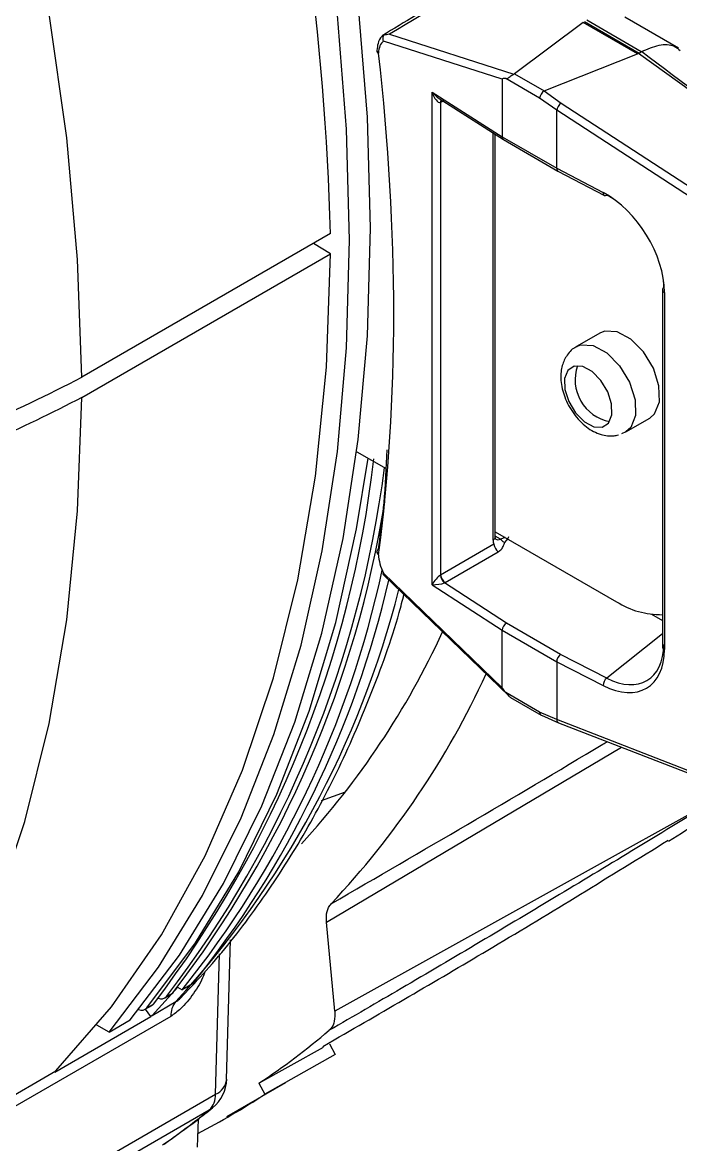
# Model space of a CAD drawing. Extents: x 8 to 113, y 1 to 87.
# Drawn here: x 80.176 to 81.244, y 65.02 to 66.841 of the extents above; entities that cross this region are included whole.
import ezdxf

# ---------------------------------------------------------------- set-up
doc = ezdxf.new("R2010")
doc.units = 0
doc.header["$MEASUREMENT"] = 0
doc.layers.add('OBJECT', color=7, linetype='CONTINUOUS')

msp = doc.modelspace()

# ---------------------------------------------------------------- linework, layer by layer
at = {"layer": 'OBJECT'}
for p, q in [((81.2407, 66.7996), (81.1537, 66.8498)), ((81.0862, 66.8414), (80.9748, 66.7581)), ((81.1743, 66.7905), (81.0862, 66.8414)), ((81.0883, 66.8428), (81.1767, 66.7917)), ((81.1804, 66.7938), (81.092, 66.8449)), ((80.762, 66.8204), (80.7603, 66.8199)), ((80.7716, 66.8221), (80.9737, 66.7575)), ((80.9546, 66.7493), (80.7619, 66.811)), ((81.0227, 66.7304), (81.1743, 66.7905)), ((81.3797, 66.6443), (81.1757, 66.791)), ((81.1767, 66.7917), (81.1804, 66.7938)), ((80.9748, 66.7581), (81.0227, 66.7304)), ((80.9546, 66.7493), (80.9546, 66.6558)), ((81.0153, 66.7186), (80.9605, 66.7502)), ((80.8408, 66.7284), (80.9546, 66.6558)), ((80.8408, 65.9286), (80.8408, 66.7284)), ((81.0225, 66.7303), (81.0504, 66.7103)), ((80.852, 66.718), (80.9566, 66.6513)), ((80.8592, 66.7134), (80.8546, 66.7116)), ((80.8546, 66.7116), (80.8546, 65.9443)), ((81.043, 66.6987), (81.0153, 66.7186)), ((81.0504, 66.7103), (81.3545, 66.5123)), ((81.3474, 66.5006), (81.043, 66.6987)), ((81.043, 66.6048), (81.043, 66.6987)), ((80.9398, 66.0012), (80.9398, 66.662)), ((80.9434, 66.0056), (80.9434, 66.6597)), ((80.9546, 66.6558), (81.043, 66.6048)), ((80.9546, 66.6558), (80.9546, 66.6558)), ((80.9568, 66.6512), (81.045, 66.6002)), ((81.043, 66.6048), (81.1183, 66.5653)), ((81.043, 66.6048), (81.043, 66.6048)), ((81.0451, 66.6002), (81.1204, 66.5607)), ((80.6759, 66.4985), (80.2719, 66.2653)), ((80.6759, 66.4658), (80.6483, 66.4826)), ((80.2719, 66.2326), (80.6759, 66.4658)), ((81.2147, 66.4075), (81.2147, 65.8278)), ((81.218, 66.4032), (81.218, 65.8235)), ((81.114, 66.3376), (81.0752, 66.3151)), ((81.1551, 66.1766), (81.194, 66.199)), ((81.1551, 66.1766), (81.1482, 66.1737)), ((80.7185, 66.1445), (80.766, 66.1171)), ((80.9434, 66.0147), (81.1403, 65.9011)), ((80.9412, 65.9943), (80.8546, 65.9443)), ((80.952, 66.0024), (80.9434, 66.0073)), ((80.9593, 66.0055), (80.952, 66.0024)), ((80.8617, 65.9321), (80.9482, 65.9821)), ((80.7612, 65.9454), (80.9658, 65.7475)), ((80.9546, 65.7611), (80.7619, 65.9476)), ((80.8408, 65.9286), (80.9546, 65.8547)), ((80.9613, 65.8664), (80.8608, 65.9317)), ((81.0493, 65.8156), (80.9613, 65.8664)), ((81.1968, 65.8807), (81.2147, 65.8704)), ((80.9546, 65.7611), (80.9546, 65.8547)), ((80.9546, 65.8547), (81.043, 65.8036)), ((80.9546, 65.8547), (80.9546, 65.8547)), ((81.2147, 65.8491), (81.1244, 65.777)), ((81.1244, 65.777), (81.0493, 65.8156)), ((81.043, 65.8036), (81.043, 65.7098)), ((81.043, 65.8036), (81.1183, 65.7649)), ((81.0153, 65.7218), (80.9605, 65.7535)), ((80.9681, 65.7457), (81.0177, 65.7171)), ((81.043, 65.7098), (81.0153, 65.7218)), ((81.0181, 65.7169), (81.046, 65.7047)), ((81.3474, 65.5917), (81.043, 65.7097)), ((81.0462, 65.7046), (81.3504, 65.5867)), ((80.6693, 65.3811), (81.148, 65.6652)), ((81.3032, 65.5808), (80.6828, 65.2363)), ((80.6828, 65.2363), (80.6693, 65.3811)), ((80.5069, 65.1257), (80.5137, 65.352)), ((80.4891, 65.1016), (80.4956, 65.3295)), ((80.386, 65.2295), (80.428, 65.2751)), ((80.4095, 65.2602), (80.4201, 65.2663)), ((80.4275, 65.2753), (80.435, 65.271)), ((80.4519, 65.2808), (80.435, 65.271)), ((80.3778, 65.2419), (80.3883, 65.248)), ((80.386, 65.2295), (80.4248, 65.2519)), ((80.4067, 65.2578), (80.4173, 65.2639)), ((80.4165, 65.228), (79.8179, 64.8824)), ((80.375, 65.2395), (80.3855, 65.2456)), ((80.3842, 65.2277), (80.3754, 65.2397)), ((80.386, 65.2295), (80.3842, 65.2277)), ((80.2284, 65.1376), (80.3843, 65.2276)), ((80.3163, 65.2025), (80.2966, 65.2139)), ((80.3163, 65.2025), (80.3503, 65.2221)), ((80.3842, 65.2277), (80.3843, 65.2276)), ((80.5596, 65.1194), (80.6642, 65.178)), ((80.6636, 65.1792), (80.682, 65.1899)), ((80.6742, 65.1836), (80.6834, 65.1658)), ((80.6834, 65.1658), (80.5694, 65.1018)), ((79.8261, 64.9063), (80.2301, 65.1395)), ((80.5077, 65.0652), (80.6031, 65.1208)), ((80.5596, 65.1194), (80.5694, 65.1018)), ((79.8153, 64.7126), (80.4891, 65.1016)), ((80.479, 65.0759), (79.8052, 64.6869)), ((80.4844, 65.0796), (80.479, 65.0759)), ((80.4609, 65.061), (80.4593, 65.0158))]:
    msp.add_line(p, q, dxfattribs=at)
at = {"layer": 'OBJECT', "flags": 128}
for points in [[(80.3503, 65.2221), (80.4304, 65.3275), (80.5019, 65.4435), (80.5645, 65.5696), (80.6179, 65.7053), (80.6618, 65.8501), (80.6963, 66.0034), (80.7209, 66.1644), (80.7358, 66.3326), (80.7407, 66.5073), (80.7358, 66.6877), (80.7209, 66.873), (80.6963, 67.0626), (80.6618, 67.2556), (80.6179, 67.4512), (80.5645, 67.6485), (80.5019, 67.8469), (80.4304, 68.0455), (80.3503, 68.2433)], [(80.3163, 65.2025), (80.3964, 65.3079), (80.4679, 65.4239), (80.5305, 65.55), (80.5839, 65.6857), (80.6279, 65.8305), (80.6623, 65.9838), (80.687, 66.1448), (80.7018, 66.313), (80.7068, 66.4877), (80.7018, 66.6681), (80.687, 66.8534), (80.6623, 67.043), (80.6279, 67.236), (80.5839, 67.4316), (80.5305, 67.629), (80.4679, 67.8273), (80.3964, 68.0259), (80.3163, 68.2237)], [(80.2719, 66.2653), (80.2653, 66.4568), (80.2477, 66.6539), (80.219, 66.8554), (80.1794, 67.0606), (80.1291, 67.2684), (80.0683, 67.4778), (79.9973, 67.6879), (79.9164, 67.8977), (79.8261, 68.1062)], [(80.2301, 65.1395), (80.3204, 65.2437), (80.4013, 65.3602), (80.4722, 65.4883), (80.533, 65.6276), (80.5834, 65.7773), (80.623, 65.9367), (80.6516, 66.1051), (80.6693, 66.2818), (80.6759, 66.4658)], [(81.194, 66.199), (81.2021, 66.2061), (81.2099, 66.2255), (81.2091, 66.2515), (81.2, 66.2799), (81.1838, 66.3066), (81.1632, 66.3275), (81.1411, 66.3394), (81.121, 66.3404), (81.114, 66.3376)], [(81.0754, 66.3153), (81.0821, 66.3179), (81.1022, 66.3169), (81.1243, 66.3051), (81.1449, 66.2842), (81.1611, 66.2575), (81.1702, 66.229), (81.171, 66.2031), (81.1632, 66.1837), (81.1551, 66.1766)], [(81.0715, 66.2833), (81.0612, 66.2765), (81.0559, 66.2632), (81.0564, 66.2453), (81.0627, 66.2258), (81.0738, 66.2074), (81.088, 66.1931), (81.1031, 66.1849), (81.1169, 66.1842), (81.1273, 66.191), (81.1326, 66.2044), (81.1321, 66.2222), (81.1258, 66.2418), (81.1147, 66.2601), (81.1005, 66.2745), (81.0853, 66.2826), (81.0715, 66.2833)], [(79.8261, 64.9063), (79.9164, 65.0105), (79.9973, 65.127), (80.0683, 65.2551), (80.1291, 65.3944), (80.1794, 65.5441), (80.219, 65.7035), (80.2477, 65.8719), (80.2653, 66.0486), (80.2719, 66.2326)], [(80.3778, 65.2419), (80.4566, 65.3471), (80.527, 65.4628), (80.5886, 65.5884), (80.6411, 65.7234), (80.6844, 65.8673), (80.7182, 66.0195), (80.7367, 66.134)], [(80.6613, 65.5781), (80.7001, 65.5926), (80.7002, 65.5926)], [(80.4201, 65.2663), (80.4185, 65.2648), (80.4173, 65.2639)], [(80.3883, 65.248), (80.3867, 65.2464), (80.3855, 65.2456)]]:
    msp.add_lwpolyline(points, dxfattribs=at)
at = {"layer": 'OBJECT'}
for centre, radius, start, end in [((76.1124, 66.3679), 4.5653, 1.6388, 25.585), ((80.7611, 66.7955), 0.01, 177.3901, 180), ((80.7611, 66.7955), 0.01, 180, 186.4656), ((80.7561, 66.796), 0.00497, 180.2898, 240.8138), ((80.7548, 66.7952), 0.00372, 192.6193, 252.2013), ((80.8604, 66.7115), 0.00619, 138.0804, 179.7259), ((80.8614, 66.7114), 0.00674, 142.7614, 178.146), ((81.1229, 66.5646), 0.00467, 171.7396, 236.5017), ((81.122, 66.5646), 0.00424, 246.7359, 303.6449), ((81.2193, 66.4072), 0.00463, 119.49, 176.0522), ((81.2197, 66.408), 0.00506, 185.2925, 250.02), ((81.1418, 66.2613), 0.0689, 160.733, 259.2616), ((78.965, 66.3384), 1.793, 322.5433, 353.417), ((78.9957, 66.3455), 1.7823, 322.4893, 352.6837), ((79.0284, 66.3395), 1.7574, 322.3607, 350.9366), ((80.9382, 66.0061), 0.00516, 287.6282, 354.5152), ((80.9594, 65.9967), 0.0184, 187.4744, 232.5266), ((80.945, 65.9926), 0.012, 34.8955, 54.5717), ((80.9637, 66.0099), 0.0137, 229.5407, 248.5227), ((80.7611, 65.9813), 0.01, 172.4421, 180), ((80.7611, 65.9813), 0.01, 180, 182.4655), ((80.7565, 65.9817), 0.00531, 120.2929, 170.4248), ((80.7571, 65.9822), 0.00587, 176.3134, 234.7478), ((80.7555, 65.9814), 0.00438, 187.4752, 245.8008), ((79.1531, 66.3003), 1.644, 321.2361, 347.7716), ((80.8737, 65.9465), 0.0197, 187.2131, 229.0062), ((80.8729, 65.9467), 0.0184, 187.4754, 232.5246), ((79.2826, 66.3026), 1.5519, 317.3885, 345.752), ((79.1786, 66.3049), 1.6341, 321.1916, 346.9626), ((81.2125, 66.0144), 0.1344, 237.4676, 270.91), ((79.6476, 66.4109), 1.3331, 317.3838, 335.2091), ((81.2197, 65.8282), 0.00506, 185.2925, 250.02), ((79.6712, 66.3602), 1.383, 316.6467, 335.3656), ((81.1346, 65.7643), 0.0163, 128.7773, 177.8132), ((80.6147, 66.5123), 1.1712, 301.3846, 307.8126), ((80.4008, 65.2681), 0.0118, 246.186, 317.8121), ((80.4511, 65.2295), 0.0346, 139.6119, 182.4222), ((80.369, 65.2498), 0.0118, 246.186, 317.8121), ((79.9047, 66.1071), 1.1851, 303.548, 310.4548), ((80.4453, 65.1278), 0.062, 309.1038, 358.3207), ((80.4767, 65.1298), 0.0308, 293.767, 352.4936), ((79.9214, 66.0809), 1.1741, 297.337, 303.4985), ((80.4564, 65.0997), 0.0328, 313.6403, 3.298), ((79.7302, 65.9969), 1.1869, 304.5378, 309.112)]:
    msp.add_arc(centre, radius, start, end, dxfattribs=at)
for centre, major_axis, ratio, start_param, end_param in [((80.5017, 66.6327), (0.3977, 0.259), 0.033271, 0.082533, 0.803198), ((80.7871, 66.768), (-0.0231, 0.0444), 0.54529, 0.093947, 0.755779), ((78.5198, 67.8221), (-1.5577, 2.9995), 0.54529, 3.803221, 4.099553), ((81.8683, 66.2945), (0.6996, -0.4919), 0.108829, 3.057234, 3.070323), ((81.8678, 66.2948), (0.6943, -0.494), 0.104684, 3.093765, 3.106856), ((81.8715, 66.2969), (0.6943, -0.494), 0.104684, 3.090425, 3.093765), ((76.8758, 67.9923), (13.5348, -9.6488), 0.094709, 1.299778, 1.31529), ((80.9486, 66.7653), (0.0269, -0.0062), 0.221608, 5.957084, 6.097685), ((81.0851, 66.7138), (0.1305, -0.0357), 0.06024, 2.857382, 3.158052), ((80.8482, 66.7323), (-0.0061, 0.0208), 0.380972, 1.644662, 3.12832), ((80.8482, 66.7323), (-0.0139, 0.0162), 0.382704, 1.480977, 2.240346), ((81.0224, 66.7227), (0.00543, 0.00841), 0.541118, 0.864711, 2.383148), ((81.0805, 66.6891), (0.0583, -0.041), 0.108829, 3.070323, 3.096503), ((80.8482, 66.7159), (0.00998, -0.0013), 0.470077, 5.417555, 5.471635), ((81.0499, 66.7029), (0.00565, 0.00825), 0.488283, 0.880431, 2.392513), ((81.184, 66.6064), (0.1409, -0.0924), 0.040839, 3.162007, 3.168361), ((80.9619, 66.6598), (0.00519, 0.00855), 0.594217, 2.369233, 3.154712), ((81.0499, 66.609), (0.00482, 0.00876), 0.560658, 2.344748, 3.152958), ((81.1176, 66.455), (-0.0726, 0.1139), 0.608944, 3.904062, 5.467262), ((81.1242, 66.4593), (-0.0676, 0.1053), 0.60375, 5.317985, 5.465646), ((81.1242, 66.4593), (-0.0676, 0.1053), 0.60375, 3.902446, 3.993627), ((80.959, 66.0105), (0.0143, 0.0206), 0.62527, 2.408059, 2.785992), ((80.9526, 66.0149), (0.0094, 0.0118), 0.653417, 3.242256, 3.971132), ((80.8543, 65.9443), (0.1107, 0.0629), 0.11127, 5.875651, 6.249662), ((80.7871, 65.9581), (-0.0231, 0.0444), 0.54529, 0.863818, 1.525649), ((80.8482, 65.9325), (0.0095, 0.0123), 0.262244, 0.597902, 2.08156), ((80.8482, 65.9489), (0.00993, 0.00183), 0.66592, 5.234349, 5.288429), ((80.8482, 65.9325), (0.0153, 0.0015), 0.233774, 4.17929, 5.662948), ((80.8488, 65.9411), (0.02, 0.0017), 0.625176, 5.304504, 5.358584), ((80.9619, 65.8586), (0.00523, 0.00853), 0.591402, 0.888066, 2.371596), ((81.1242, 65.8803), (-0.0665, 0.1065), 0.60747, 2.343934, 3.907134), ((81.0499, 65.8078), (0.00479, 0.00878), 0.563255, 0.858917, 2.342447), ((81.1176, 65.876), (-0.0728, 0.1143), 0.605309, 2.338179, 3.901379), ((81.0851, 65.646), (0.1304, -0.1154), 0.036351, 3.173733, 3.474403), ((81.0224, 65.7259), (0.00451, 0.00894), 0.611471, 2.321597, 3.176109), ((81.184, 65.6555), (0.141, -0.0544), 0.050809, 3.161195, 3.167549), ((81.0499, 65.7139), (0.00381, 0.00925), 0.627458, 2.280628, 3.1544), ((80.4344, 65.1869), (0.0494, -0.0416), 0.566339, 3.102044, 3.171042), ((80.2529, 65.082), (-0.0134, 0.0629), 0.501611, 0.32389, 0.392888)]:
    msp.add_ellipse(centre, major_axis=major_axis, ratio=ratio, start_param=start_param, end_param=end_param, dxfattribs=at)
for points, knots in [([(80.8249, 66.8585), (80.8216, 66.8566), (80.7991, 66.844), (80.7779, 66.8309), (80.7597, 66.8198)], [0, 0, 0, 0, 0.145568, 1, 1, 1, 1]), ([(80.7603, 66.8199), (80.7599, 66.8195), (80.7562, 66.8164), (80.7526, 66.8083), (80.7516, 66.7998), (80.7512, 66.796)], [0, 0, 0, 0, 0.068764, 0.580465, 1, 1, 1, 1]), ([(80.7619, 66.811), (80.7618, 66.8111), (80.7616, 66.8117), (80.7611, 66.8134), (80.7609, 66.8163), (80.7614, 66.8189), (80.7619, 66.8201), (80.762, 66.8204)], [0, 0, 0, 0, 0.01718, 0.202305, 0.556615, 0.898384, 1, 1, 1, 1]), ([(80.7716, 66.8221), (80.7716, 66.8221), (80.7682, 66.822), (80.7651, 66.8212), (80.762, 66.8204)], [0, 0, 0, 0, 0.019978, 1, 1, 1, 1]), ([(81.1807, 66.794), (81.1903, 66.7982), (81.2096, 66.8065), (81.2317, 66.806), (81.2406, 66.7983), (81.2436, 66.7956)], [0, 0, 0, 0, 0.396088, 0.792171, 1, 1, 1, 1]), ([(80.9605, 66.7502), (80.9616, 66.7503), (80.9634, 66.7503), (80.9661, 66.7523), (80.9687, 66.7545), (80.9712, 66.7564), (80.973, 66.7572), (80.9737, 66.7575)], [0, 0, 0, 0, 0.2815, 0.477143, 0.672465, 0.878459, 1, 1, 1, 1]), ([(81.0758, 66.3148), (81.0747, 66.3144), (81.0674, 66.3116), (81.058, 66.2998), (81.0503, 66.2816), (81.0489, 66.2589), (81.055, 66.2326), (81.0697, 66.2054), (81.0904, 66.1837), (81.1132, 66.1716), (81.1316, 66.1693), (81.1409, 66.1712), (81.1432, 66.1717)], [0, 0, 0, 0, 0.018707, 0.1176449, 0.2126351, 0.3204296, 0.4494831, 0.5869874, 0.7263494, 0.8568765, 0.9645364, 1, 1, 1, 1]), ([(79.8236, 66.1158), (79.8714, 66.1246), (79.9682, 66.1423), (80.1234, 66.1899), (80.217, 66.2374), (80.2719, 66.2653)], [0, 0, 0, 0, 0.2875136, 0.5817952, 1, 1, 1, 1]), ([(80.2719, 66.2326), (80.2229, 66.2075), (80.1215, 66.1554), (79.9649, 66.1083), (79.8608, 66.0898), (79.8236, 66.0832)], [0, 0, 0, 0, 0.3750494, 0.7769838, 1, 1, 1, 1]), ([(80.7538, 65.9863), (80.7544, 65.9913), (80.7577, 66.0161), (80.7643, 66.0684), (80.7665, 66.1184), (80.7679, 66.1474)], [0, 0, 0, 0, 0.09544, 0.477224, 1, 1, 1, 1]), ([(80.944, 66.0025), (80.944, 66.0025), (80.944, 66.0025), (80.9436, 66.0028), (80.9434, 66.0048), (80.9434, 66.0056)], [0, 0, 0, 0, 0.062947, 0.61458, 1, 1, 1, 1]), ([(80.9482, 65.9821), (80.9501, 65.9834), (80.9542, 65.9863), (80.9565, 65.9918), (80.958, 65.9955), (80.9587, 65.9971)], [0, 0, 0, 0, 0.305418, 0.682483, 1, 1, 1, 1]), ([(80.7619, 65.9476), (80.7618, 65.9476), (80.7616, 65.9472), (80.7611, 65.9465), (80.7608, 65.9457), (80.7612, 65.9455), (80.7613, 65.9454)], [0, 0, 0, 0, 0.024816, 0.292586, 0.805176, 1, 1, 1, 1]), ([(80.4356, 65.2612), (80.4484, 65.2747), (80.4896, 65.3181), (80.5535, 65.3988), (80.6245, 65.5063), (80.6876, 65.623), (80.7419, 65.749), (80.7776, 65.8459), (80.7926, 65.9029), (80.7951, 65.9126)], [0, 0, 0, 0, 0.079561, 0.255471, 0.431725, 0.608505, 0.785788, 0.96351, 1, 1, 1, 1]), ([(80.9605, 65.7535), (80.9616, 65.7522), (80.9634, 65.7501), (80.9659, 65.7472), (80.9674, 65.7462), (80.9681, 65.7458)], [0, 0, 0, 0, 0.447453, 0.758426, 1, 1, 1, 1]), ([(80.6769, 65.4107), (80.7507, 65.4536), (80.8982, 65.5393), (81.0474, 65.6273), (81.1227, 65.6727), (81.125, 65.6741)], [0, 0, 0, 0, 0.492422, 0.984815, 1, 1, 1, 1]), ([(81.3032, 65.5808), (81.2599, 65.5542), (81.1746, 65.5021), (81.0464, 65.4247), (80.9188, 65.3486), (80.794, 65.275), (80.7126, 65.2279), (80.6737, 65.2053)], [0, 0, 0, 0, 0.206023, 0.404822, 0.608638, 0.812834, 1, 1, 1, 1]), ([(80.682, 65.1899), (80.768, 65.2397), (80.9502, 65.345), (81.1293, 65.4555), (81.2239, 65.5138)], [0, 0, 0, 0, 0.47183, 1, 1, 1, 1]), ([(80.6693, 65.3811), (80.6691, 65.3843), (80.6687, 65.3932), (80.6713, 65.4036), (80.6754, 65.4088), (80.6769, 65.4107)], [0, 0, 0, 0, 0.263885, 0.7231, 1, 1, 1, 1]), ([(80.4717, 65.3), (80.4711, 65.298), (80.4673, 65.2859), (80.4535, 65.2647), (80.4353, 65.2409), (80.4219, 65.2317), (80.4165, 65.228)], [0, 0, 0, 0, 0.069376, 0.414955, 0.763408, 1, 1, 1, 1]), ([(80.4248, 65.2519), (80.4267, 65.2532), (80.4304, 65.2556), (80.434, 65.2593), (80.4357, 65.2611)], [0, 0, 0, 0, 0.519856, 1, 1, 1, 1]), ([(80.6828, 65.2363), (80.6829, 65.2308), (80.683, 65.2196), (80.6785, 65.21), (80.6747, 65.2063), (80.6737, 65.2053)], [0, 0, 0, 0, 0.425025, 0.850048, 1, 1, 1, 1]), ([(80.4055, 65.0206), (80.4235, 65.0334), (80.4503, 65.0523), (80.476, 65.0729), (80.4844, 65.0796)], [0, 0, 0, 0, 0.674955, 1, 1, 1, 1])]:
    msp.add_open_spline(points, degree=3, knots=knots, dxfattribs=at)

doc.saveas('drawing.dxf')
